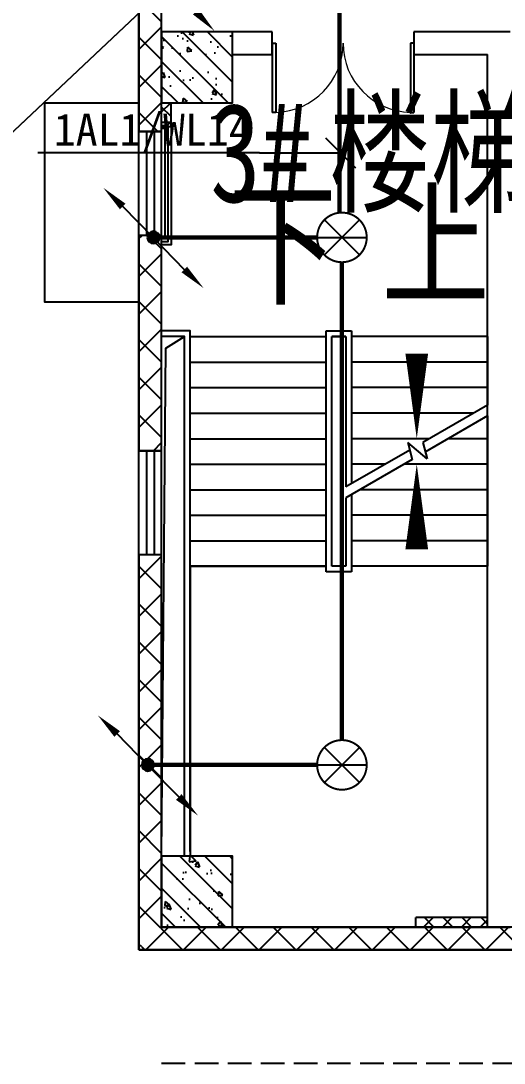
# Model space of a CAD drawing. Header units: millimetres. Extents: x -633009578 to 5705885, y -633235091 to 2571734.
# Drawn here: x 2776330 to 2781445, y 2058795 to 2069827 of the extents above; entities that cross this region are included whole.
import ezdxf

# ---------------------------------------------------------------- set-up
doc = ezdxf.new("R2010")
doc.units = ezdxf.units.MM
doc.header["$LTSCALE"] = 1000
doc.header["$MEASUREMENT"] = 0
doc.linetypes.add('DASH', pattern=[0.35, 0.25, -0.1])
doc.layers.get('0').update_dxf_attribs({"color": 9})
for name, color, linetype in [('3T_WOOD', 21, 'Continuous'), ('A-COLUM(柱)', 255, 'Continuous'), ('A-DOOR(门）', 4, 'Continuous'), ('A-F-AREA(计算)', 5, 'Continuous'), ('A-FLOR(看线)', 8, 'Continuous'), ('A-HATH(填充)', 8, 'Continuous'), ('A-LM-RAIL(栏杆)', 167, 'Continuous'), ('A-OTHER(其它)', 192, 'Continuous'), ('A-ST-O(室外)', 54, 'Continuous'), ('A-STAR(楼梯)', 51, 'Continuous'), ('A-TEXT(房间)', 243, 'Continuous'), ('A-WALL(墙)', 255, 'Continuous'), ('A-WINDOW（窗）', 4, 'Continuous'), ('DIM_SYMB', 3, 'Continuous'), ('PUB_TEXT', 7, 'Continuous'), ('WALL', 9, 'Continuous'), ('电-弱电平面-箭头', 3, 'Continuous'), ('电-强电平面-标注', 3, 'Continuous'), ('电-强电平面-线缆', 3, 'Continuous'), ('设备-照明', 3, 'Continuous'), ('设备-箱柜', 3, 'Continuous')]:
    doc.layers.add(name, color=color, linetype=linetype)
doc.styles.add('_TCH', font='simhei.ttf', dxfattribs={"width": 0.75, "bigfont": 'hztxt.shx'})
doc.styles.add('_TCH_DIM', font='simhei.ttf', dxfattribs={"width": 0.8, "bigfont": 'hztxt.shx'})
doc.styles.add('ELEC-DIM', font='simhei.ttf')
doc.styles.add('IDQSTYLE', font='simhei.ttf', dxfattribs={"width": 0.707, "bigfont": 'hztxt.shx'})
pattern_1 = [(45, (-1310457.920547368, -13.22285339003429), (-100.0001016555733, 100.0001016555733), []), (135, (-1310457.920547368, -13.22285339003429), (-100.0001016555733, -100.0001016555733), [])]
pattern_2 = [(45, (-1310357.920547368, -13.22285339003429), (-200.0002033111466, 200.0002033111467), []), (135, (-1310357.920547368, -13.22285339003429), (-200.0002033111467, -200.0002033111466), [])]

# ---------------------------------------------------------------- blocks, each defined once
blk = doc.blocks.new('$TCHSYS$WIN2D')
for p, q in [((-0.5, 0.5), (0.5, 0.5)), ((-0.5, 0.5), (-0.4999999999999999, -0.5)), ((0.5, 0.5), (0.4999999999999998, -0.5)), ((0.5, 0.1666666666666666), (-0.5, 0.1666666666666666)), ((0.5, -0.1666666666666667), (-0.5, -0.1666666666666667)), ((-0.4999999999999999, -0.5), (0.5, -0.5))]:
    blk.add_line(p, q)
blk = doc.blocks.new('$DorLib2D$00000002')
for p, q in [((-0.5, -5.684341886080802e-17), (-0.5000000000000007, 0.4875)), ((-0.4750000000000007, 0.4875), (-0.5000000000000007, 0.4875)), ((-0.475, -2.842170943040401e-17), (-0.4750000000000007, 0.4875)), ((0.475, -2.842170943040401e-17), (0.4750000000000007, 0.4875)), ((0.4750000000000007, 0.4875), (0.5000000000000007, 0.4875)), ((0.5, -5.684341886080802e-17), (0.5000000000000007, 0.4875)), ((-0.5, -5.684341886080802e-17), (-0.475, -2.842170943040401e-17)), ((0.5, -5.684341886080802e-17), (0.475, -2.842170943040401e-17))]:
    blk.add_line(p, q)
at = {"lineweight": 13}
for centre, start, end in [((-0.4875, -4.263256414560601e-17), 0, 88.53071641864632), ((0.4875, -4.263256414560601e-17), 91.4692835813537, 180)]:
    blk.add_arc(centre, 0.4875, start, end, dxfattribs=at)
blk = doc.blocks.new('_FZH')
h = blk.add_hatch()
h.set_pattern_fill('钢筋混凝土', color=256, scale=0.1, style=0)
h.set_pattern_definition([(45, (0, 0), (-0.1767766952966369, 0.1767766952966369), []), (50, (0, 0), (0.7172601826007535, -0.06275213498259512), [0.07500000000000001, -0.8250000000000001]), (355, (0, 0), (-0.138751333613, 0.7521921337000119), [0.06, -0.66]), (100.4514, (0.05977168000000001, -0.00522934), (0.5785093817140216, 0.6894395420609536), [0.06374019, -0.701142112]), (46.1842, (0, 0.2), (1.067241048625645, -0.1655190143290181), [0.1125, -1.2375]), (96.6356, (0.088936745, 0.186206693), (0.9346627055487033, 0.9741178709004418), [0.095610288, -1.051713]), (351.1842, (0, 0.2), (0.9346619451336272, 0.9741186009253247), [0.09000000000000001, -0.9900000000000001]), (21, (0.1, 0.15), (0.5969070521184617, -0.4026188906653388), [0.07500000000000001, -0.8250000000000001]), (326, (0.1, 0.15), (0.2433153319215824, 0.7251500450468529), [0.06, -0.66]), (71.4514, (0.149742233, 0.116448394), (0.84022262858149, 0.3225304967099524), [0.06374019, -0.701142112]), (37.50000000000001, (0, 0), (0.01215985531729062, 0.3328938538313115), [0, -0.652, 0, -0.67, 0, -0.6625000000000001]), (7.499999999999999, (0, 0), (0.2630695374421486, 0.3944117118823603), [0, -0.382, 0, -0.637, 0, -0.2525]), (-32.5, (-0.223, 0), (0.533822436172409, -0.02255487173437976), [0, -0.25, 0, -0.78, 0, -1.035]), (-42.5, (-0.323, 0), (0.5831861693423862, 0.1001049823323177), [0, -0.325, 0, -0.518, 0, -0.735])])
h.paths.add_polyline_path([(-0.5, -0.5), (0.5, -0.5), (0.5, 0.5), (-0.5, 0.5)])
blk.add_lwpolyline([(-0.5, -0.5), (0.5, -0.5), (0.5, 0.5), (-0.5, 0.5)], close=True)
blk = doc.blocks.new('9-29-1')
at = {"layer": 'A-HATH(填充)'}
h = blk.add_hatch(dxfattribs=at)
h.set_pattern_fill('多孔材料', color=256, scale=100, style=0)
h.set_pattern_definition(pattern_2)
h.paths.add_polyline_path([(1121700.598288358, 1392957.11313955), (1121700.598288358, 1390677.113140567), (1121940.598288351, 1390677.113140568), (1121940.598288351, 1392957.11313955)])
h = blk.add_hatch(dxfattribs=at)
h.set_pattern_fill('多孔材料', color=256, scale=50, style=0)
h.set_pattern_definition(pattern_1)
h.paths.add_polyline_path([(1122040.598288341, 1390732.113137866), (1122040.598288341, 1390982.113137866), (1121940.598288341, 1390982.113137866), (1121940.598288341, 1390732.113137866)])
h = blk.add_hatch(dxfattribs=at)
h.set_pattern_fill('多孔材料', color=256, scale=100, style=0)
h.set_pattern_definition(pattern_2)
h.paths.add_polyline_path([(1121700.598288358, 1389577.113140059), (1121700.598288358, 1387297.11313955), (1121940.59828835, 1387297.11313955), (1121940.598288351, 1389577.113140059)])
h = blk.add_hatch(dxfattribs=at)
h.set_pattern_fill('多孔材料', color=256, scale=100, style=0)
h.set_pattern_definition(pattern_2)
h.paths.add_polyline_path([(1121940.598288352, 1382257.113137871), (1121940.59828835, 1386197.11313955), (1121700.598288358, 1386197.11313955), (1121700.598288359, 1382017.113137871)])
h = blk.add_hatch(dxfattribs=at)
h.set_pattern_fill('多孔材料', color=256, scale=50, style=0)
h.set_pattern_definition(pattern_1)
h.paths.add_polyline_path([(1125390.598288359, 1382357.11313779), (1124630.598288278, 1382357.113137446), (1124630.598288323, 1382257.113137446), (1125390.598288404, 1382257.11313779)])
h = blk.add_hatch(dxfattribs=at)
h.set_pattern_fill('多孔材料', color=256, scale=100, style=0)
h.set_pattern_definition(pattern_2)
h.paths.add_polyline_path([(1121700.598288359, 1382017.113137871), (1126550.598289098, 1382017.113137877), (1126550.598289098, 1382257.113137874), (1121940.598288352, 1382257.113137871)])
at = {"layer": 'A-F-AREA(计算)'}
blk.add_lwpolyline([(1121700.598288358, 1518097.113137865), (1255980.598288358, 1518097.113137865), (1255980.598288358, 1382017.113137865), (1121700.598288358, 1382017.113137865)], close=True, dxfattribs=at)
at = {"layer": 'A-FLOR(看线)'}
for points in [[(1121700.598288365, 1390977.113140022), (1120700.598288365, 1390977.113140022), (1120700.598288365, 1388877.113140177), (1121700.598288359, 1388877.113140177)], [(1121940.598288357, 1390777.113144761), (1122040.598288357, 1390777.113144761), (1122040.598288357, 1389477.113144723), (1121940.598288375, 1389477.113144723)]]:
    blk.add_lwpolyline(points, dxfattribs=at)
at = {"layer": 'A-LM-RAIL(栏杆)'}
for points in [[(1121940.598288357, 1390742.113144761), (1122005.598288357, 1390742.113144761), (1122005.598288357, 1389512.113144723), (1121940.598288375, 1389512.113144723)], [(1121940.598288357, 1390712.113144761), (1121975.598288357, 1390712.113144761), (1121975.598288357, 1389542.113144723), (1121940.598288375, 1389542.113144723)]]:
    blk.add_lwpolyline(points, dxfattribs=at)
at = {"layer": 'A-OTHER(其它)'}
blk.add_lwpolyline([(1121940.598288357, 1383007.113137866), (1121986.235626451, 1388384.131118073), (1122180.598288047, 1388507.113137866)], dxfattribs=at)
at = {"layer": 'A-ST-O(室外)', "linetype": 'DASH'}
blk.add_lwpolyline([(1121940.598288341, 1380817.113137878), (1189490.598729082, 1380817.113137878)], dxfattribs=at)
at = {"layer": 'A-STAR(楼梯)'}
for p, q in [((1123680.598288326, 1388567.113137588), (1123950.598288522, 1388567.113137588)), ((1123680.598288326, 1386017.113137588), (1123680.598288326, 1388567.113137588)), ((1123950.598288522, 1388567.113137588), (1123950.598288416, 1386951.476479211)), ((1122240.598288357, 1386077.113137866), (1122240.598288357, 1388507.113137866)), ((1122240.598288357, 1388507.113137866), (1123680.598288225, 1388507.113137821)), ((1123740.598288357, 1386077.113137866), (1123740.598288357, 1388507.113137866)), ((1123740.598288326, 1388507.113137588), (1123890.598288326, 1388507.113137588)), ((1123740.598288326, 1386077.113137588), (1123740.598288326, 1388507.113137588)), ((1123890.598288357, 1388507.113137866), (1123740.598288357, 1388507.113137866)), ((1123890.598288357, 1388507.113137866), (1123890.598288432, 1386916.835463084)), ((1123890.598288326, 1388507.113137588), (1123890.598288432, 1386916.835463084)), ((1125390.598288357, 1388507.113137866), (1123950.598288416, 1388507.113137821)), ((1125390.598288357, 1388507.113137866), (1125390.598288432, 1387782.860866317)), ((1122240.598288357, 1388237.113137866), (1123680.598288225, 1388237.113137821)), ((1125390.598288357, 1388237.113137866), (1123950.598288416, 1388237.113137821)), ((1122240.598288357, 1387967.113137866), (1123680.598288225, 1387967.113137821)), ((1125390.598288357, 1387967.113137866), (1123950.598288416, 1387967.113137821)), ((1122240.598288357, 1387697.113137866), (1123680.598288225, 1387697.113137821)), ((1125242.078866104, 1387697.113137852), (1123950.598288416, 1387697.113138146)), ((1125390.598288432, 1387782.860866467), (1124705.002354722, 1387387.03186957)), ((1125390.598288432, 1387667.390812756), (1124731.79727399, 1387287.031869478)), ((1125390.598288432, 1387667.39081334), (1125390.598288357, 1386077.113137866)), ((1122240.598288357, 1387427.113137866), (1123680.598288225, 1387427.113138146)), ((1124774.425147886, 1387427.113137741), (1123950.598288416, 1387427.113137821)), ((1124751.183814336, 1387214.680318959), (1124545.138872897, 1387387.572553326)), ((1124545.138872897, 1387387.572553326), (1124593.476902256, 1387207.172565628)), ((1124705.002354722, 1387387.03186957), (1124751.183814336, 1387214.680318959)), ((1125390.598288357, 1387427.113137866), (1124974.425146652, 1387427.113137747)), ((1124566.681982986, 1387307.172565729), (1123890.598288432, 1386916.835462859)), ((1122240.598288357, 1387157.113137866), (1123680.598288225, 1387157.113137821)), ((1124593.476902256, 1387207.172565628), (1123890.598288432, 1386801.365409025)), ((1124306.771429592, 1387157.113138054), (1123950.598288416, 1387157.113137821)), ((1125390.598288357, 1387157.113137866), (1124506.771430145, 1387157.113138061)), ((1122240.598288357, 1386887.113137866), (1123680.598288225, 1386887.113137821)), ((1123890.598288432, 1386801.365409085), (1123890.598288357, 1386077.113137866)), ((1123890.598288432, 1386801.365409085), (1123890.598288326, 1386077.113137588)), ((1123950.598288416, 1386836.006425201), (1123950.598288522, 1386017.113137588)), ((1125390.598288357, 1386887.113137866), (1124039.117711129, 1386887.113137696)), ((1122240.598288357, 1386617.113137866), (1123680.598288225, 1386617.113137821)), ((1125390.598288357, 1386617.113137866), (1123950.598288416, 1386617.113137821)), ((1122240.598288357, 1386347.113137866), (1123680.598288225, 1386347.113137821)), ((1125390.598288357, 1386347.113137866), (1123950.598288416, 1386347.113138146)), ((1122240.598288357, 1386077.113137866), (1123680.598288225, 1386077.113138146)), ((1122240.598288357, 1386077.113137866), (1122240.598288273, 1383007.113137495)), ((1123680.598288225, 1386077.113137536), (1122240.598288357, 1386077.113137866)), ((1123890.598288326, 1386077.113137588), (1123740.598288326, 1386077.113137588)), ((1123890.598288432, 1386077.113137898), (1123740.598288807, 1386077.113137733)), ((1125390.598288357, 1386077.113137866), (1123950.598288416, 1386077.113137821)), ((1125390.598288357, 1386077.113137866), (1123950.598288416, 1386077.113137898)), ((1125390.598288357, 1382257.113137866), (1125390.598288357, 1386077.113137866)), ((1123950.598288522, 1386017.113137588), (1123680.598288326, 1386017.113137588)), ((1122690.598288569, 1382257.113137899), (1125390.598288357, 1382257.113137866))]:
    blk.add_line(p, q, dxfattribs=at)
for points in [[(1122240.598288357, 1383057.113137866), (1122240.598288044, 1388567.113137866), (1121940.598288357, 1388567.113137866)], [(1122180.59828836, 1383007.113137866), (1122180.598288047, 1388507.113137866), (1121940.598288357, 1388507.113137866)]]:
    blk.add_lwpolyline(points, dxfattribs=at)
at = {"layer": 'A-WALL(墙)'}
for p, q in [((1123110.598288081, 1391732.113137786), (1122690.598288357, 1391732.113137866)), ((1123110.598288081, 1391492.113137881), (1123110.598288081, 1391732.113137786)), ((1125510.598288357, 1391732.113137866), (1124610.598288081, 1391732.113137786)), ((1124610.598288081, 1391732.113137786), (1124610.598288081, 1391492.113137837)), ((1125630.598288081, 1391732.113138052), (1125510.598288357, 1391732.113138008)), ((1122690.598288357, 1391492.113137866), (1123110.598288081, 1391492.113137881)), ((1124610.598288081, 1391492.113137837), (1125390.598288261, 1391492.113137786)), ((1125390.598288357, 1389607.113137868), (1125390.598288261, 1391492.113137786)), ((1121940.598288341, 1390732.113137866), (1121940.598288341, 1390982.113137866)), ((1122040.598288341, 1390732.113137866), (1122040.598288341, 1390982.113137866)), ((1121940.598288341, 1390732.113137866), (1122040.598288341, 1390732.113137866)), ((1125390.598288357, 1382257.113137866), (1125390.598288357, 1389607.113137868)), ((1125390.598288359, 1382357.11313779), (1124630.598288278, 1382357.113137446)), ((1124630.598288323, 1382257.113137446), (1124630.598288278, 1382357.113137446)), ((1125390.598288404, 1382257.11313779), (1125390.598288359, 1382357.11313779)), ((1125390.598288404, 1382257.11313779), (1124630.598288323, 1382257.113137446)), ((1125390.598288357, 1382257.113137866), (1125630.598288357, 1382257.113137866))]:
    blk.add_line(p, q, dxfattribs=at)
at = {"layer": 'DIM_SYMB'}
for points in [[(1122990.598288357, 1388642.113137866, 0, 0, 0), (1122990.598288357, 1384167.113137866, 0, 0, 0), (1124640.598288357, 1384167.113137866, 0, 0, 0), (1124640.598288357, 1387157.113137866, 0, 240.0000000000001, 0), (1124640.598288357, 1386257.113137866, 0, 0, 0)], [(1124640.598288357, 1388642.113137866, 0, 0, 0), (1124640.598288357, 1387427.113137866, 0, 240.0000000000001, 0), (1124640.598288357, 1388327.113137866, 0, 0, 0)]]:
    blk.add_lwpolyline(points, format="xyseb", dxfattribs=at)
at = {"layer": 'WALL'}
for p, q in [((1121700.598288358, 1392957.11313955), (1121700.598288358, 1390677.113140567)), ((1121940.598288351, 1390677.113140568), (1121940.598288351, 1392957.11313955)), ((1121700.598288358, 1390677.113140567), (1121940.598288351, 1390677.113140568)), ((1121700.598288358, 1389577.113140059), (1121700.598288358, 1387297.11313955)), ((1121940.598288351, 1389577.113140059), (1121700.598288358, 1389577.113140059)), ((1121940.59828835, 1387297.11313955), (1121940.598288351, 1389577.113140059)), ((1121700.598288358, 1387297.11313955), (1121940.59828835, 1387297.11313955)), ((1121940.59828835, 1386197.11313955), (1121700.598288358, 1386197.11313955)), ((1121700.598288358, 1386197.11313955), (1121700.598288359, 1382017.113137871)), ((1121940.598288352, 1382257.113137871), (1121940.59828835, 1386197.11313955)), ((1126550.598289098, 1382257.113137874), (1121940.598288352, 1382257.113137871)), ((1121700.598288359, 1382017.113137871), (1126550.598289098, 1382017.113137877))]:
    blk.add_line(p, q, dxfattribs=at)
at = {"layer": 'A-COLUM(柱)', "xscale": 750, "yscale": 750, "zscale": 750, "rotation": 270}
for p in [(1122315.598288357, 1391357.113137866), (1122315.598288357, 1382632.113137866)]:
    blk.add_blockref('_FZH', p, dxfattribs=at)
at = {"layer": 'A-DOOR(门）', "extrusion": (0, 0, -1), "xscale": -1500, "yscale": 1500, "zscale": 1500, "rotation": 180}
blk.add_blockref('$DorLib2D$00000002', (-1123860.598288357, 1391612.113137866), dxfattribs=at)
at = {"layer": 'A-WINDOW（窗）', "extrusion": (0, 0, -1), "xscale": 1100, "yscale": 240, "zscale": 1100, "rotation": 90.00000000000001}
for p in [(-1121820.598288357, 1390127.113140192), (-1121820.598288357, 1386747.113139453)]:
    blk.add_blockref('$TCHSYS$WIN2D', p, dxfattribs=at)
at = {"layer": 'A-TEXT(房间)', "style": '_TCH', "width": 0.75}
for s, p in [('楼梯', (1123714.59897599, 1389931.689574848)), ('3#', (1122454.59897599, 1389931.689574848))]:
    blk.add_text(s, height=1050, dxfattribs=at).set_placement(p)
at = {"layer": 'PUB_TEXT', "style": '_TCH_DIM', "width": 0.8}
for s, p in [('上', (1124266.897500955, 1388957.113137866)), ('下', (1122649.968367097, 1388957.113137866))]:
    blk.add_text(s, height=1050, dxfattribs=at).set_placement(p)
blk = doc.blocks.new('HC000073')
at = {"color": 0, "linetype": 'Continuous'}
for p, q in [((-1.76776695296229, 1.76776695296229), (1.767766952970533, -1.767766952970533)), ((1.76776695297059, 1.767766952970476), (-1.767766952966383, -1.767766952966497)), ((-2.499999999999943, -5.684341886080801e-14), (2.500000000000057, -5.684341886080801e-14))]:
    blk.add_line(p, q, dxfattribs=at)
at = {"color": 0, "linetype": 'Continuous', "const_width": 0.2}
blk.add_lwpolyline([(1.76776695296644, -1.76776695296644, 0.1989123673796617), (2.500000000000057, 0, 0.1989123673796613), (1.767766952966383, 1.767766952966326, 0.198912367379653), (1.137288912133798e-13, 2.499999999999943, 0.1989123673796647), (-1.767766952966269, 1.767766952966327, 0.1989123673796613), (-2.499999999999943, 1.951292859901378e-16, 0.1989123673796761), (-1.767766952966269, -1.76776695296644, 0.1989123673796719), (1.12894543431545e-13, -2.500000000000057, 0.1989123673796541)], format="xyb", close=True, dxfattribs=at)
at = {"color": 0, "style": 'IDQSTYLE', "width": 0.7}
blk.add_attdef('PSFHATT', (4.500000010000057, -2.500000010000057), '', height=2.5, dxfattribs=at)
blk = doc.blocks.new('*X147')
at = {"color": 0, "linetype": 'Continuous'}
for p, q in [((192.590110055903, 446.7242872143482), (193.9264208598343, 448.0605980182795)), ((192.6512440212146, 447.2096852483717), (193.4410228258108, 447.9994640529679)), ((192.666080612941, 446.3759937026742), (194.2747143715083, 447.9846274612416)), ((192.8122309321682, 446.0978799531896), (194.552828120993, 447.8384771420143)), ((193.0126674313866, 445.874052383696), (194.7766556904866, 447.6380406427959)), ((193.2651240367983, 445.7022449203958), (194.9484631537868, 447.3855840373842)), ((193.5780466605768, 445.5909034754624), (195.0598045987202, 447.0726614136058)), ((193.9838870800477, 445.5724798262212), (195.0782282479613, 446.6668209941349))]:
    blk.add_line(p, q, dxfattribs=at)
blk = doc.blocks.new('HC001443')
at = {"color": 0, "linetype": 'Continuous'}
for p, q in [((0, -0.05776119327242668), (3.105492900474815, 3.117216328523909)), ((1.307398633798584e-12, -0.05776119327106244), (-3.105492900473507, -3.232738715067399))]:
    blk.add_line(p, q, dxfattribs=at)
for points in [[(3.105492900474815, 3.117216328523909, 0.8, 0, 0), (5.057392361378561, 5.003787405167827, 0, 0, 0)], [(-3.105492900473507, -3.232738715067399, 0.8, 0, 0), (-5.057392361377197, -5.119309791711203, 0, 0, 0)]]:
    blk.add_lwpolyline(points, format="xyseb", dxfattribs=at)
blk.add_circle((0, 0), 0.625, dxfattribs=at)
at = {"color": 0, "linetype": 'Continuous', "xscale": 0.5, "yscale": 0.5, "zscale": 0.5}
blk.add_blockref('*X147', (-96.91845018383214, -223.4069038532592), dxfattribs=at)
at = {"color": 0, "style": 'IDQSTYLE', "width": 0.7}
blk.add_attdef('PSFHATT', (7.057392361378561, -5.119309791711203), '', height=2.5, dxfattribs=at)
blk = doc.blocks.new('*X3')
at = {"color": 0, "linetype": 'Continuous'}
for p, q in [((192.587376364835, 446.7215535232801), (193.8713933576327, 448.0055705160779)), ((192.6509968705344, 446.3609099602676), (194.2320369206452, 447.9419500103785)), ((192.6864539319484, 447.2448951591055), (193.3480517218074, 447.9064929489645)), ((192.7889704286661, 446.0746194496875), (194.5183274312254, 447.8039764522467)), ((192.9823694457329, 445.8437543980423), (194.7491924828706, 447.61057743518)), ((193.2275231399996, 445.664644023597), (194.9283028573159, 447.3654237409133)), ((193.5311577474, 445.5440145622856), (195.0489323186273, 447.0617891335129)), ((193.9202347052458, 445.5088274514194), (195.0841194294935, 446.6727121756671)), ((194.6075199946775, 445.7718486721392), (194.8210982087737, 445.9854268862354))]:
    blk.add_line(p, q, dxfattribs=at)
blk = doc.blocks.new('HC001442')
at = {"color": 0, "linetype": 'Continuous'}
blk.add_line((2.614797267597169e-12, -0.0577611932696982), (-3.1054929004722, -3.232738715066034), dxfattribs=at)
blk.add_lwpolyline([(-3.1054929004722, -3.232738715066034, 0.8, 0, 0), (-5.057392361375946, -5.119309791709952, 0, 0, 0)], format="xyseb", dxfattribs=at)
blk.add_circle((0, 0), 0.625, dxfattribs=at)
at = {"color": 0, "linetype": 'Continuous', "xscale": 0.5, "yscale": 0.5, "zscale": 0.5}
blk.add_blockref('*X3', (-96.91845018383279, -223.3780232566237), dxfattribs=at)
at = {"color": 0, "style": 'IDQSTYLE', "width": 0.7}
blk.add_attdef('PSFHATT', (2.62500001, -5.119309791709952), '', height=2.5, dxfattribs=at)

msp = doc.modelspace()

# ---------------------------------------------------------------- linework, layer by layer
at = {"layer": '电-强电平面-标注'}
for p, q in [((2779552.459616147, 2068590.284429787), (2779870.65766768, 2068272.086378253)), ((2778854.888251021, 2068431.18540402), (2776508.3740949, 2068431.18540402)), ((2778854.888251021, 2068431.18540402), (2779711.558641913, 2068431.18540402))]:
    msp.add_line(p, q, dxfattribs=at)
at = {"layer": '电-强电平面-线缆', "color": 1, "linetype": 'Continuous', "const_width": 45}
for points in [[(2779701.895743424, 2067796.225242101), (2779701.895743424, 2070224.803067344)], [(2779465.395743424, 2067535.01603476), (2777733.395743424, 2067535.01603476)], [(2779727.895743424, 2062214.01603476), (2779727.895743424, 2067272.51603476)], [(2779465.395743424, 2061951.51603476), (2777674.79745512, 2061951.51603476)]]:
    msp.add_lwpolyline(points, dxfattribs=at)
at = {"layer": '设备-箱柜', "color": 6}
msp.add_lwpolyline([(2777895.274952728, 2070206.918411057, 15, 15, 0), (2776156.066378139, 2068568.124281732, 15, 15, 0), (2776156.066378139, 2068568.124281732, 45, 45, 0), (2767246.136687714, 2068568.124281732, 45, 45, 0)], format="xyseb", dxfattribs=at)

# ---------------------------------------------------------------- block references
at = {"layer": '3T_WOOD'}
msp.add_blockref('9-29-1', (1655879.395743424, 677977.51603476), dxfattribs=at)
at = {"layer": '电-弱电平面-箭头', "color": 4, "xscale": 105, "yscale": 105, "zscale": 105, "rotation": 90}
msp.add_blockref('HC001442', (2777842.291494012, 2070249.949906948), dxfattribs=at)
at = {"layer": '电-弱电平面-箭头', "color": 4, "xscale": -105, "yscale": 105, "zscale": 105}
for p in [(2777733.395742277, 2067535.016034522), (2777674.797453979, 2061951.516034522)]:
    msp.add_blockref('HC001443', p, dxfattribs=at)
at = {"layer": '设备-照明', "xscale": 105, "yscale": 105, "zscale": 105}
for p in [(2779727.895743424, 2067535.01603476), (2779727.895743424, 2061951.51603476)]:
    msp.add_blockref('HC000073', p, dxfattribs=at)

# ---------------------------------------------------------------- texts
at = {"layer": '电-强电平面-标注', "style": 'ELEC-DIM'}
msp.add_text('1AL1/WL14', height=339.8734177215189, dxfattribs=at).set_placement((2776678.888251022, 2068506.043317329))

doc.saveas('drawing.dxf')
